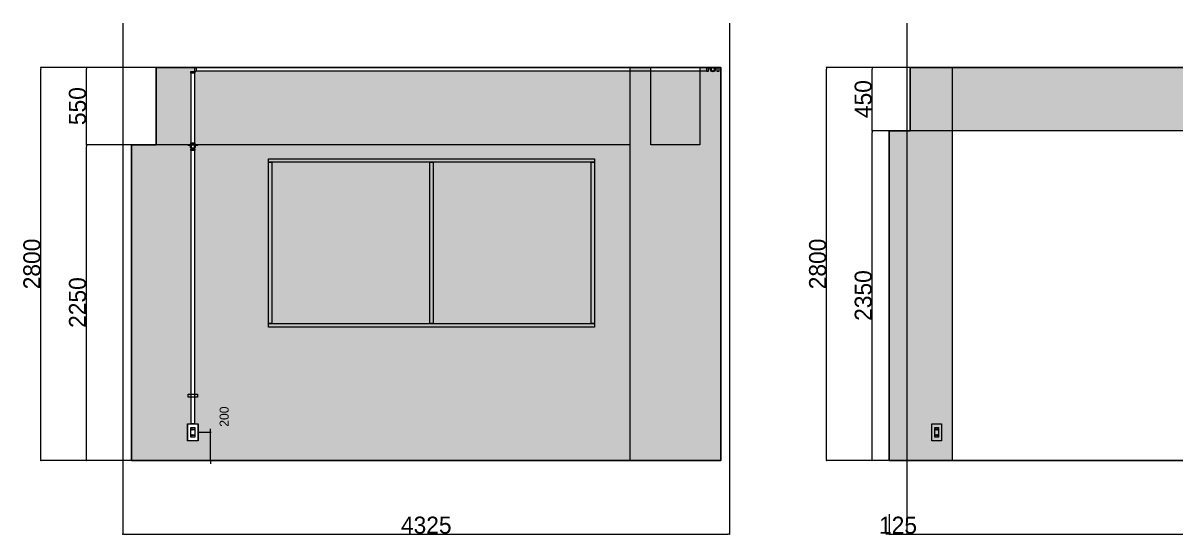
# Model space of a CAD drawing. Header units: millimetres. Extents: x -376000 to 292178, y -193032 to 188048.
# Drawn here: x -189519 to -181302, y -156839 to -153190 of the extents above; entities that cross this region are included whole.
import ezdxf

# ---------------------------------------------------------------- set-up
doc = ezdxf.new("R2010")
doc.units = ezdxf.units.MM
doc.header["$PDMODE"] = 1
doc.header["$PDSIZE"] = -2
doc.linetypes.add('ラインタイプ-6', pattern=[5.291531, 3.175, -1.058062, 0.352704, -0.705764])
for name, color, linetype, lineweight, true_color in [('02_0.25', 1, 'Continuous', 25, 0xff0000), ('04_0.10', 7, 'Continuous', 9, 0x0099ff), ('06一点鎖線', 7, 'ラインタイプ-6', 9, 0x9999ff)]:
    doc.layers.add(name, color=color, linetype=linetype, lineweight=lineweight, true_color=true_color)
doc.layers.add('_平面図（新設） (2D)', color=7, linetype='Continuous', lineweight=5)
doc.layers.add('寸法', color=7, linetype='Continuous', lineweight=5)
doc.styles.add('Hiragino Kaku Gothic Pro W3', font='', dxfattribs={"bigfont": 'Hiragino Kaku Gothic Pro W3'})
doc.styles.add('Hiragino Sans W3', font='', dxfattribs={"bigfont": 'Hiragino Sans W3'})
doc.styles.get('Hiragino Kaku Gothic Pro W3').set_extended_font_data('Hiragino Kaku Gothic Pro W3')
doc.styles.get('Hiragino Sans W3').set_extended_font_data('Hiragino Sans W3')
doc.dimstyles.new('建具表寸法', dxfattribs={"dimtxt": 161.781684, "dimasz": 0.199988, "dimexe": 0, "dimexo": 0.3, "dimgap": 0.005, "dimtad": 1, "dimdsep": 46, "dimtxsty": 'Hiragino Sans W3', "dimblk": 'DOT', "dimblk1": 'DOT', "dimblk2": 'DOT', "dimcen": 0, "dimazin": 0, "dimtfac": 1, "dimtix": 1, "dimtmove": 0, "dimatfit": 0, "dimldrblk": 'VW_FILLEDARROW', "dimfxl": 1, "dimfrac": 2, "dimtolj": 1, "dimarcsym": 0})

# ---------------------------------------------------------------- blocks, each defined once
blk = doc.blocks.new('グループ-653')
at = {"layer": '04_0.10', "linetype": 'Continuous', "lineweight": 0, "true_color": 0xd9e6cf}
blk.add_hatch(color=254, dxfattribs=at).paths.add_polyline_path([(-187770.7, -154157.2), (-185445.7, -154157.2), (-185445.7, -155357.2), (-187770.7, -155357.2)])
at = {"layer": '04_0.10', "linetype": 'Continuous', "lineweight": 0}
for points in [[(-187770.7, -154157.2), (-185445.7, -154157.2), (-185445.7, -154182.2), (-187770.7, -154182.2)], [(-187770.7, -155332.2), (-187770.7, -154182.2), (-187745.7, -154182.2), (-187745.7, -155332.2)], [(-186620.7, -155332.2), (-186620.7, -154182.2), (-186595.7, -154182.2), (-186595.7, -155332.2)], [(-185470.7, -155332.2), (-185470.7, -154182.2), (-185445.7, -154182.2), (-185445.7, -155332.2)], [(-187770.7, -155332.2), (-185445.7, -155332.2), (-185445.7, -155357.2), (-187770.7, -155357.2)]]:
    blk.add_hatch(color=254, dxfattribs=at).paths.add_polyline_path(points)
at = {"layer": '04_0.10', "color": 251, "flags": 128}
for points in [[(-187770.7, -154157.2), (-185445.7, -154157.2), (-185445.7, -155357.2), (-187770.7, -155357.2)], [(-187770.7, -154157.2), (-185445.7, -154157.2), (-185445.7, -154182.2), (-187770.7, -154182.2)], [(-187770.7, -155332.2), (-187770.7, -154182.2), (-187745.7, -154182.2), (-187745.7, -155332.2)], [(-186620.7, -155332.2), (-186620.7, -154182.2), (-186595.7, -154182.2), (-186595.7, -155332.2)], [(-185470.7, -155332.2), (-185470.7, -154182.2), (-185445.7, -154182.2), (-185445.7, -155332.2)], [(-187770.7, -155332.2), (-185445.7, -155332.2), (-185445.7, -155357.2), (-187770.7, -155357.2)]]:
    blk.add_lwpolyline(points, close=True, dxfattribs=at)
blk = doc.blocks.new('_Dot')
at = {"color": 0, "linetype": 'ByBlock', "lineweight": -2}
blk.add_line((-0.5, 0), (-1, 0), dxfattribs=at)
at = {"color": 0, "linetype": 'ByBlock', "const_width": 0.5}
blk.add_lwpolyline([(-0.25, 0, 1), (0.25, 0, 1)], format="xyb", close=True, dxfattribs=at)
blk = doc.blocks.new('*D1011')
at = {"layer": 'Defpoints', "color": 0}
for p in [(-188295.5, -156107.2), (-188182.8, -156107.2), (-188295.3, -156307.2)]:
    blk.add_point(p, dxfattribs=at)
at = {"layer": '寸法', "color": 0, "lineweight": -2}
for p, q in [((-188295.2, -156107.2), (-188182.8, -156107.2)), ((-188182.8, -156095.2), (-188182.8, -156083.2)), ((-188182.8, -156307.2), (-188182.8, -156107.2)), ((-188295, -156307.2), (-188182.8, -156307.2)), ((-188182.8, -156319.2), (-188182.8, -156331.2))]:
    blk.add_line(p, q, dxfattribs=at)
at = {"layer": '寸法', "color": 0, "lineweight": -2, "xscale": 11.999267578125, "yscale": 11.999267578125, "zscale": 11.999267578125}
for p, rotation in [((-188182.8, -156107.2), 270), ((-188182.8, -156307.2), 90)]:
    blk.add_blockref('_Dot', p, dxfattribs=dict(at, rotation=rotation))
at = {"layer": '寸法', "color": 0, "insert": (-188085.8, -155995.3), "char_height": 64.71, "attachment_point": 5, "rotation": 90, "style": 'Hiragino Kaku Gothic Pro W3'}
blk.add_mtext('\\A1;200', dxfattribs=at)
blk = doc.blocks.new('VW_FILLEDARROW')
at = {"color": 0, "linetype": 'Continuous', "lineweight": 5, "transparency": 16777216, "flags": 128}
blk.add_lwpolyline([(-161.33, 43.23), (0, 0), (-161.33, -43.23)], close=True, dxfattribs=at)
blk = doc.blocks.new('グループ-654')
at = {"color": 255}
blk.add_wipeout([(-188344.5, -156047.2), (-188274.5, -156047.2), (-188274.5, -156167.2), (-188344.5, -156167.2)], dxfattribs=at).dxf.layer = '04_0.10'
at = {"layer": '04_0.10', "color": 251, "flags": 128}
blk.add_lwpolyline([(-188344.5, -156047.2), (-188274.5, -156047.2), (-188274.5, -156167.2), (-188344.5, -156167.2)], close=True, dxfattribs=at)
at = {"color": 255}
blk.add_wipeout([(-188295.5, -156141.8), (-188323.5, -156141.8), (-188323.5, -156072.6), (-188295.5, -156072.6)], dxfattribs=at).dxf.layer = '04_0.10'
at = {"layer": '04_0.10', "color": 251, "flags": 128}
blk.add_lwpolyline([(-188295.5, -156141.8), (-188323.5, -156141.8), (-188323.5, -156072.6), (-188295.5, -156072.6)], close=True, dxfattribs=at)
at = {"color": 255}
blk.add_wipeout([(-188305.5, -156122.4), (-188303.5, -156122.4), (-188303.5, -156132.4), (-188305.5, -156132.4)], dxfattribs=at).dxf.layer = '04_0.10'
at = {"layer": '04_0.10', "color": 251, "flags": 128}
blk.add_lwpolyline([(-188305.5, -156122.4), (-188303.5, -156122.4), (-188303.5, -156132.4), (-188305.5, -156132.4)], close=True, dxfattribs=at)
at = {"color": 255}
blk.add_wipeout([(-188315.5, -156122.4), (-188313.5, -156122.4), (-188313.5, -156132.4), (-188315.5, -156132.4)], dxfattribs=at).dxf.layer = '04_0.10'
at = {"layer": '04_0.10', "color": 251, "flags": 128}
blk.add_lwpolyline([(-188315.5, -156122.4), (-188313.5, -156122.4), (-188313.5, -156132.4), (-188315.5, -156132.4)], close=True, dxfattribs=at)
at = {"color": 255}
blk.add_wipeout([(-188305.5, -156081.9), (-188303.5, -156081.9), (-188303.5, -156091.9), (-188305.5, -156091.9)], dxfattribs=at).dxf.layer = '04_0.10'
at = {"layer": '04_0.10', "color": 251, "flags": 128}
blk.add_lwpolyline([(-188305.5, -156081.9), (-188303.5, -156081.9), (-188303.5, -156091.9), (-188305.5, -156091.9)], close=True, dxfattribs=at)
at = {"color": 255}
blk.add_wipeout([(-188315.5, -156081.9), (-188313.5, -156081.9), (-188313.5, -156091.9), (-188315.5, -156091.9)], dxfattribs=at).dxf.layer = '04_0.10'
at = {"layer": '04_0.10', "color": 251, "flags": 128}
blk.add_lwpolyline([(-188315.5, -156081.9), (-188313.5, -156081.9), (-188313.5, -156091.9), (-188315.5, -156091.9)], close=True, dxfattribs=at)
blk = doc.blocks.new('グループ-655')
at = {"color": 255}
blk.add_wipeout([(-188301.7, -154079.4), (-188302.7, -154080.1), (-188303.7, -154080.7), (-188304.8, -154081.3), (-188306, -154081.7), (-188307.2, -154081.9), (-188308.4, -154082.1), (-188309.6, -154082.2), (-188310.8, -154082.1), (-188312.1, -154081.9), (-188313.2, -154081.6), (-188314.4, -154081.2), (-188315.5, -154080.7), (-188316.5, -154080), (-188317.5, -154079.3), (-188318.4, -154078.5), (-188319.2, -154077.5), (-188320, -154076.5), (-188320.6, -154075.5), (-188321.1, -154074.4), (-188321.5, -154073.2), (-188321.8, -154072), (-188322, -154070.8), (-188322, -154069.6), (-188322, -154068.4), (-188321.8, -154067.2), (-188321.5, -154066), (-188321, -154064.8), (-188320.5, -154063.7), (-188319.9, -154062.7), (-188319.1, -154061.7), (-188318.3, -154060.8), (-188317.4, -154060), (-188316.4, -154059.2), (-188315.4, -154058.6), (-188314.2, -154058.1), (-188313.1, -154057.7), (-188311.9, -154057.4), (-188310.7, -154057.2), (-188309.4, -154057.2), (-188308.2, -154057.2), (-188307, -154057.4), (-188305.8, -154057.7), (-188304.7, -154058.2), (-188303.6, -154058.7), (-188302.5, -154059.3), (-188301.5, -154060.1), (-188300.6, -154060.9), (-188299.8, -154061.8), (-188299.1, -154062.8), (-188298.5, -154063.9), (-188298, -154065), (-188297.5, -154066.1), (-188297.3, -154067.3), (-188297.1, -154068.5), (-188297, -154069.8), (-188297.1, -154071), (-188297.3, -154072.2), (-188297.6, -154073.4), (-188298, -154074.5), (-188298.5, -154075.6), (-188299.2, -154076.7), (-188299.9, -154077.7), (-188300.8, -154078.6)], dxfattribs=at).dxf.layer = '04_0.10'
at = {"layer": '04_0.10', "color": 251}
blk.add_circle((-188309.5, -154069.7), 12.5, dxfattribs=at)
at = {"color": 255}
blk.add_wipeout([(-188327, -154062.2), (-188342, -154062.2), (-188342, -154057.2), (-188322, -154057.2), (-188322, -154069.7), (-188321.8, -154072.1), (-188321.1, -154074.5), (-188319.9, -154076.6), (-188318.4, -154078.5), (-188316.5, -154080.1), (-188314.3, -154081.2), (-188312, -154081.9), (-188307.1, -154081.9), (-188304.7, -154081.2), (-188302.6, -154080.1), (-188300.7, -154078.5), (-188299.1, -154076.6), (-188298, -154074.5), (-188297.3, -154072.1), (-188297, -154069.7), (-188297, -154057.2), (-188277, -154057.2), (-188277, -154062.2), (-188292, -154062.2), (-188292, -154069.7), (-188292.4, -154073.1), (-188293.4, -154076.4), (-188295, -154079.4), (-188297.2, -154082), (-188299.8, -154084.2), (-188302.8, -154085.8), (-188306.1, -154086.8), (-188312.9, -154086.8), (-188316.2, -154085.8), (-188319.3, -154084.2), (-188321.9, -154082), (-188324.1, -154079.4), (-188325.7, -154076.4), (-188326.7, -154073.1), (-188327, -154069.7)], dxfattribs=at).dxf.layer = '04_0.10'
at = {"layer": '04_0.10', "color": 251, "flags": 128}
blk.add_lwpolyline([(-188327, -154062.2), (-188342, -154062.2), (-188342, -154057.2), (-188322, -154057.2), (-188322, -154069.7, 1), (-188297, -154069.7), (-188297, -154057.2), (-188277, -154057.2), (-188277, -154062.2), (-188292, -154062.2), (-188292, -154069.7, -1), (-188327, -154069.7)], format="xyb", close=True, dxfattribs=at)
blk = doc.blocks.new('グループ-656')
at = {"layer": '04_0.10', "linetype": 'Continuous', "lineweight": 0, "true_color": 0xe6e2cf}
blk.add_hatch(color=254, dxfattribs=at).paths.add_polyline_path([(-188347, -156047.2), (-188272, -156047.2), (-188272, -156167.2), (-188347, -156167.2)])
at = {"layer": '04_0.10', "color": 251, "flags": 128}
blk.add_lwpolyline([(-188347, -156047.2), (-188272, -156047.2), (-188272, -156167.2), (-188347, -156167.2)], close=True, dxfattribs=at)
at = {"color": 255}
blk.add_wipeout([(-184646.1, -153532.2), (-188284.5, -153532.2), (-188284.5, -153507.2), (-184646.1, -153507.2)], dxfattribs=at).dxf.layer = '04_0.10'
at = {"layer": '04_0.10', "color": 251, "flags": 128}
blk.add_lwpolyline([(-184646.1, -153532.2), (-188284.5, -153532.2), (-188284.5, -153507.2), (-184646.1, -153507.2)], close=True, dxfattribs=at)
at = {"color": 255}
blk.add_wipeout([(-188322, -156047.2), (-188322, -154097.2), (-188297, -154097.2), (-188297, -156047.2)], dxfattribs=at).dxf.layer = '04_0.10'
at = {"layer": '04_0.10', "color": 251, "flags": 128}
for points in [[(-188322, -156047.2), (-188322, -154097.2), (-188297, -154097.2), (-188297, -156047.2)], [(-188342, -155836.2), (-188277, -155836.2), (-188277, -155856.2), (-188342, -155856.2)]]:
    blk.add_lwpolyline(points, close=True, dxfattribs=at)
at = {"color": 255}
for points in [[(-188284.5, -153534.7), (-188294.5, -153534.7), (-188294.5, -153507.2), (-188284.5, -153507.2)], [(-184595.7, -153529.4), (-184596.7, -153530.1), (-184597.7, -153530.7), (-184598.9, -153531.3), (-184600, -153531.7), (-184601.2, -153531.9), (-184602.4, -153532.1), (-184603.7, -153532.2), (-184604.9, -153532.1), (-184606.1, -153531.9), (-184607.3, -153531.6), (-184608.4, -153531.2), (-184609.5, -153530.7), (-184610.6, -153530), (-184611.6, -153529.3), (-184612.5, -153528.5), (-184613.3, -153527.5), (-184614, -153526.5), (-184614.6, -153525.5), (-184615.1, -153524.4), (-184615.6, -153523.2), (-184615.8, -153522), (-184616, -153520.8), (-184616.1, -153519.6), (-184616, -153518.4), (-184615.8, -153517.2), (-184615.5, -153516), (-184615.1, -153514.8), (-184614.6, -153513.7), (-184613.9, -153512.7), (-184613.2, -153511.7), (-184612.3, -153510.8), (-184611.4, -153510), (-184610.4, -153509.2), (-184609.4, -153508.6), (-184608.3, -153508.1), (-184607.1, -153507.7), (-184605.9, -153507.4), (-184604.7, -153507.2), (-184603.5, -153507.2), (-184602.3, -153507.2), (-184601, -153507.4), (-184599.9, -153507.7), (-184598.7, -153508.2), (-184597.6, -153508.7), (-184596.6, -153509.3), (-184595.6, -153510.1), (-184594.7, -153510.9), (-184593.9, -153511.8), (-184593.1, -153512.8), (-184592.5, -153513.9), (-184592, -153515), (-184591.6, -153516.1), (-184591.3, -153517.3), (-184591.1, -153518.5), (-184591.1, -153519.8), (-184591.1, -153521), (-184591.3, -153522.2), (-184591.6, -153523.4), (-184592.1, -153524.5), (-184592.6, -153525.6), (-184593.2, -153526.7), (-184594, -153527.7), (-184594.8, -153528.6)]]:
    blk.add_wipeout(points, dxfattribs=at).dxf.layer = '04_0.10'
at = {"layer": '04_0.10', "color": 251, "flags": 128}
blk.add_lwpolyline([(-188284.5, -153534.7), (-188294.5, -153534.7), (-188294.5, -153507.2), (-188284.5, -153507.2)], close=True, dxfattribs=at)
at = {"layer": '04_0.10', "color": 251}
blk.add_circle((-184603.6, -153519.7), 12.5, dxfattribs=at)
at = {"layer": '02_0.25', "color": 7}
blk.add_blockref('グループ-655', (0, 0), dxfattribs=at)
at = {"layer": '04_0.10', "color": 251}
blk.add_blockref('グループ-654', (0, 0), dxfattribs=at)
at = {"color": 255}
for points in [[(-188324.5, -153544.7), (-188324.5, -153534.7), (-188294.5, -153534.7), (-188294.5, -153544.7)], [(-184621.1, -153512.2), (-184636.1, -153512.2), (-184636.1, -153507.2), (-184616.1, -153507.2), (-184616.1, -153519.7), (-184615.8, -153522.1), (-184615.1, -153524.5), (-184614, -153526.6), (-184612.4, -153528.5), (-184610.5, -153530.1), (-184608.4, -153531.2), (-184606, -153531.9), (-184601.1, -153531.9), (-184598.8, -153531.2), (-184596.6, -153530.1), (-184594.7, -153528.5), (-184593.2, -153526.6), (-184592, -153524.5), (-184591.3, -153522.1), (-184591.1, -153519.7), (-184591.1, -153507.2), (-184571.1, -153507.2), (-184571.1, -153512.2), (-184586.1, -153512.2), (-184586.1, -153519.7), (-184586.4, -153523.1), (-184587.4, -153526.4), (-184589, -153529.4), (-184591.2, -153532), (-184593.8, -153534.2), (-184596.9, -153535.8), (-184600.2, -153536.8), (-184607, -153536.8), (-184610.3, -153535.8), (-184613.3, -153534.2), (-184615.9, -153532), (-184618.1, -153529.4), (-184619.7, -153526.4), (-184620.7, -153523.1), (-184621.1, -153519.7)]]:
    blk.add_wipeout(points, dxfattribs=at).dxf.layer = '04_0.10'
at = {"layer": '04_0.10', "color": 251, "flags": 128}
blk.add_lwpolyline([(-188324.5, -153544.7), (-188324.5, -153534.7), (-188294.5, -153534.7), (-188294.5, -153544.7)], close=True, dxfattribs=at)
blk.add_lwpolyline([(-184621.1, -153512.2), (-184636.1, -153512.2), (-184636.1, -153507.2), (-184616.1, -153507.2), (-184616.1, -153519.7, 1), (-184591.1, -153519.7), (-184591.1, -153507.2), (-184571.1, -153507.2), (-184571.1, -153512.2), (-184586.1, -153512.2), (-184586.1, -153519.7, -1), (-184621.1, -153519.7)], format="xyb", close=True, dxfattribs=at)
at = {"color": 255}
for points in [[(-188322, -154047.2), (-188322, -153544.7), (-188297, -153544.7), (-188297, -154047.2)], [(-184636.1, -153534.7), (-184646.1, -153534.7), (-184646.1, -153507.2), (-184636.1, -153507.2)], [(-184561.1, -153534.7), (-184571.1, -153534.7), (-184571.1, -153507.2), (-184561.1, -153507.2)]]:
    blk.add_wipeout(points, dxfattribs=at).dxf.layer = '04_0.10'
at = {"layer": '04_0.10', "color": 251, "flags": 128}
for points in [[(-188322, -154047.2), (-188322, -153544.7), (-188297, -153544.7), (-188297, -154047.2)], [(-184636.1, -153534.7), (-184646.1, -153534.7), (-184646.1, -153507.2), (-184636.1, -153507.2)], [(-184561.1, -153534.7), (-184571.1, -153534.7), (-184571.1, -153507.2), (-184561.1, -153507.2)]]:
    blk.add_lwpolyline(points, close=True, dxfattribs=at)
at = {"color": 255}
blk.add_wipeout([(-188324.5, -154057.2), (-188324.5, -154047.2), (-188294.5, -154047.2), (-188294.5, -154057.2)], dxfattribs=at).dxf.layer = '04_0.10'
at = {"layer": '04_0.10', "color": 251, "flags": 128}
blk.add_lwpolyline([(-188324.5, -154057.2), (-188324.5, -154047.2), (-188294.5, -154047.2), (-188294.5, -154057.2)], close=True, dxfattribs=at)
at = {"color": 255}
blk.add_wipeout([(-188324.5, -154097.2), (-188324.5, -154087.2), (-188294.5, -154087.2), (-188294.5, -154097.2)], dxfattribs=at).dxf.layer = '04_0.10'
at = {"layer": '04_0.10', "color": 251, "flags": 128}
blk.add_lwpolyline([(-188324.5, -154097.2), (-188324.5, -154087.2), (-188294.5, -154087.2), (-188294.5, -154097.2)], close=True, dxfattribs=at)
blk = doc.blocks.new('*D1015')
at = {"layer": 'Defpoints', "color": 0}
for p in [(-188808.2, -156357.2), (-184483.2, -156357.2), (-184483.2, -156832.5)]:
    blk.add_point(p, dxfattribs=at)
at = {"layer": '寸法', "color": 0, "lineweight": -2}
for p, q in [((-188808.2, -156357.5), (-188808.2, -156832.5)), ((-184483.2, -156357.5), (-184483.2, -156832.5)), ((-188796.2, -156832.5), (-184495.2, -156832.5))]:
    blk.add_line(p, q, dxfattribs=at)
at = {"layer": '寸法', "color": 0, "lineweight": -2, "xscale": 11.999267578125, "yscale": 11.999267578125, "zscale": 11.999267578125, "rotation": 180}
blk.add_blockref('_Dot', (-188808.2, -156832.5), dxfattribs=at)
at = {"layer": '寸法', "color": 0, "lineweight": -2, "xscale": 11.999267578125, "yscale": 11.999267578125, "zscale": 11.999267578125}
blk.add_blockref('_Dot', (-184483.2, -156832.5), dxfattribs=at)
at = {"layer": '寸法', "color": 0, "insert": (-186645.7, -156769.2), "char_height": 121.34, "attachment_point": 5, "style": 'Hiragino Kaku Gothic Pro W3'}
blk.add_mtext('\\A1;4325', dxfattribs=at)
blk = doc.blocks.new('*D1016')
at = {"layer": 'Defpoints', "color": 0}
for p in [(-189068, -153507.2), (-188396.1, -153507.2), (-188396.1, -154057.2)]:
    blk.add_point(p, dxfattribs=at)
at = {"layer": '寸法', "color": 0, "lineweight": -2}
for p, q in [((-188396.4, -153507.2), (-189068, -153507.2)), ((-189068, -154045.2), (-189068, -153519.2)), ((-188396.4, -154057.2), (-189068, -154057.2))]:
    blk.add_line(p, q, dxfattribs=at)
at = {"layer": '寸法', "color": 0, "lineweight": -2, "xscale": 11.999267578125, "yscale": 11.999267578125, "zscale": 11.999267578125}
for p, rotation in [((-189068, -153507.2), 90), ((-189068, -154057.2), 270)]:
    blk.add_blockref('_Dot', p, dxfattribs=dict(at, rotation=rotation))
at = {"layer": '寸法', "color": 0, "insert": (-189131.3, -153782.2), "char_height": 121.34, "attachment_point": 5, "rotation": 90, "style": 'Hiragino Kaku Gothic Pro W3'}
blk.add_mtext('\\A1;550', dxfattribs=at)
blk = doc.blocks.new('*D1017')
at = {"layer": 'Defpoints', "color": 0}
for p in [(-189068, -154057.2), (-188396.1, -154057.2), (-188396.1, -156307.2)]:
    blk.add_point(p, dxfattribs=at)
at = {"layer": '寸法', "color": 0, "lineweight": -2}
for p, q in [((-188396.4, -154057.2), (-189068, -154057.2)), ((-189068, -156295.2), (-189068, -154069.2)), ((-188396.4, -156307.2), (-189068, -156307.2))]:
    blk.add_line(p, q, dxfattribs=at)
at = {"layer": '寸法', "color": 0, "lineweight": -2, "xscale": 11.999267578125, "yscale": 11.999267578125, "zscale": 11.999267578125}
for p, rotation in [((-189068, -154057.2), 90), ((-189068, -156307.2), 270)]:
    blk.add_blockref('_Dot', p, dxfattribs=dict(at, rotation=rotation))
at = {"layer": '寸法', "color": 0, "insert": (-189130.9, -155182.2), "char_height": 121.34, "attachment_point": 5, "rotation": 90, "style": 'Hiragino Kaku Gothic Pro W3'}
blk.add_mtext('\\A1;2250', dxfattribs=at)
blk = doc.blocks.new('*D1018')
at = {"layer": 'Defpoints', "color": 0}
for p in [(-189392.7, -153507.2), (-188396.1, -153507.2), (-188396.1, -156307.2)]:
    blk.add_point(p, dxfattribs=at)
at = {"layer": '寸法', "color": 0, "lineweight": -2}
for p, q in [((-188396.4, -153507.2), (-189392.7, -153507.2)), ((-189392.7, -156295.2), (-189392.7, -153519.2)), ((-188396.4, -156307.2), (-189392.7, -156307.2))]:
    blk.add_line(p, q, dxfattribs=at)
at = {"layer": '寸法', "color": 0, "lineweight": -2, "xscale": 11.999267578125, "yscale": 11.999267578125, "zscale": 11.999267578125}
for p, rotation in [((-189392.7, -153507.2), 90), ((-189392.7, -156307.2), 270)]:
    blk.add_blockref('_Dot', p, dxfattribs=dict(at, rotation=rotation))
at = {"layer": '寸法', "color": 0, "insert": (-189456.1, -154907.2), "char_height": 121.34, "attachment_point": 5, "rotation": 90, "style": 'Hiragino Kaku Gothic Pro W3'}
blk.add_mtext('\\A1;2800', dxfattribs=at)
blk = doc.blocks.new('*D1019')
at = {"layer": 'Defpoints', "color": 0}
for p in [(-183467.6, -153507.2), (-182895.7, -153507.2), (-182895.7, -153957.2)]:
    blk.add_point(p, dxfattribs=at)
at = {"layer": '寸法', "color": 0, "lineweight": -2}
for p, q in [((-182896, -153507.2), (-183467.6, -153507.2)), ((-183467.6, -153945.2), (-183467.6, -153519.2)), ((-182896, -153957.2), (-183467.6, -153957.2))]:
    blk.add_line(p, q, dxfattribs=at)
at = {"layer": '寸法', "color": 0, "lineweight": -2, "xscale": 11.999267578125, "yscale": 11.999267578125, "zscale": 11.999267578125}
for p, rotation in [((-183467.6, -153507.2), 90), ((-183467.6, -153957.2), 270)]:
    blk.add_blockref('_Dot', p, dxfattribs=dict(at, rotation=rotation))
at = {"layer": '寸法', "color": 0, "insert": (-183530.9, -153732.2), "char_height": 121.34, "attachment_point": 5, "rotation": 90, "style": 'Hiragino Kaku Gothic Pro W3'}
blk.add_mtext('\\A1;450', dxfattribs=at)
blk = doc.blocks.new('*D1020')
at = {"layer": 'Defpoints', "color": 0}
for p in [(-183467.6, -153957.2), (-182895.7, -153957.2), (-182795.7, -156307.2)]:
    blk.add_point(p, dxfattribs=at)
at = {"layer": '寸法', "color": 0, "lineweight": -2}
for p, q in [((-182896, -153957.2), (-183467.6, -153957.2)), ((-183467.6, -156295.2), (-183467.6, -153969.2)), ((-182796, -156307.2), (-183467.6, -156307.2))]:
    blk.add_line(p, q, dxfattribs=at)
at = {"layer": '寸法', "color": 0, "lineweight": -2, "xscale": 11.999267578125, "yscale": 11.999267578125, "zscale": 11.999267578125}
for p, rotation in [((-183467.6, -153957.2), 90), ((-183467.6, -156307.2), 270)]:
    blk.add_blockref('_Dot', p, dxfattribs=dict(at, rotation=rotation))
at = {"layer": '寸法', "color": 0, "insert": (-183530.6, -155132.2), "char_height": 121.34, "attachment_point": 5, "rotation": 90, "style": 'Hiragino Kaku Gothic Pro W3'}
blk.add_mtext('\\A1;2350', dxfattribs=at)
blk = doc.blocks.new('*D1021')
at = {"layer": 'Defpoints', "color": 0}
for p in [(-183792.3, -153507.2), (-182795.7, -153507.2), (-182795.7, -156307.2)]:
    blk.add_point(p, dxfattribs=at)
at = {"layer": '寸法', "color": 0, "lineweight": -2}
for p, q in [((-182796, -153507.2), (-183792.3, -153507.2)), ((-183792.3, -156295.2), (-183792.3, -153519.2)), ((-182796, -156307.2), (-183792.3, -156307.2))]:
    blk.add_line(p, q, dxfattribs=at)
at = {"layer": '寸法', "color": 0, "lineweight": -2, "xscale": 11.999267578125, "yscale": 11.999267578125, "zscale": 11.999267578125}
for p, rotation in [((-183792.3, -153507.2), 90), ((-183792.3, -156307.2), 270)]:
    blk.add_blockref('_Dot', p, dxfattribs=dict(at, rotation=rotation))
at = {"layer": '寸法', "color": 0, "insert": (-183855.8, -154907.2), "char_height": 121.34, "attachment_point": 5, "rotation": 90, "style": 'Hiragino Kaku Gothic Pro W3'}
blk.add_mtext('\\A1;2800', dxfattribs=at)
blk = doc.blocks.new('グループ-657')
at = {"color": 255}
blk.add_wipeout([(-183042.7, -156047.2), (-182972.7, -156047.2), (-182972.7, -156167.2), (-183042.7, -156167.2)], dxfattribs=at).dxf.layer = '04_0.10'
at = {"layer": '04_0.10', "color": 251, "flags": 128}
blk.add_lwpolyline([(-183042.7, -156047.2), (-182972.7, -156047.2), (-182972.7, -156167.2), (-183042.7, -156167.2)], close=True, dxfattribs=at)
at = {"color": 255}
blk.add_wipeout([(-182993.7, -156141.8), (-183021.7, -156141.8), (-183021.7, -156072.6), (-182993.7, -156072.6)], dxfattribs=at).dxf.layer = '04_0.10'
at = {"layer": '04_0.10', "color": 251, "flags": 128}
blk.add_lwpolyline([(-182993.7, -156141.8), (-183021.7, -156141.8), (-183021.7, -156072.6), (-182993.7, -156072.6)], close=True, dxfattribs=at)
at = {"color": 255}
blk.add_wipeout([(-183003.7, -156122.4), (-183001.7, -156122.4), (-183001.7, -156132.4), (-183003.7, -156132.4)], dxfattribs=at).dxf.layer = '04_0.10'
at = {"layer": '04_0.10', "color": 251, "flags": 128}
blk.add_lwpolyline([(-183003.7, -156122.4), (-183001.7, -156122.4), (-183001.7, -156132.4), (-183003.7, -156132.4)], close=True, dxfattribs=at)
at = {"color": 255}
blk.add_wipeout([(-183013.7, -156122.4), (-183011.7, -156122.4), (-183011.7, -156132.4), (-183013.7, -156132.4)], dxfattribs=at).dxf.layer = '04_0.10'
at = {"layer": '04_0.10', "color": 251, "flags": 128}
blk.add_lwpolyline([(-183013.7, -156122.4), (-183011.7, -156122.4), (-183011.7, -156132.4), (-183013.7, -156132.4)], close=True, dxfattribs=at)
at = {"color": 255}
blk.add_wipeout([(-183003.7, -156081.9), (-183001.7, -156081.9), (-183001.7, -156091.9), (-183003.7, -156091.9)], dxfattribs=at).dxf.layer = '04_0.10'
at = {"layer": '04_0.10', "color": 251, "flags": 128}
blk.add_lwpolyline([(-183003.7, -156081.9), (-183001.7, -156081.9), (-183001.7, -156091.9), (-183003.7, -156091.9)], close=True, dxfattribs=at)
at = {"color": 255}
blk.add_wipeout([(-183013.7, -156081.9), (-183011.7, -156081.9), (-183011.7, -156091.9), (-183013.7, -156091.9)], dxfattribs=at).dxf.layer = '04_0.10'
at = {"layer": '04_0.10', "color": 251, "flags": 128}
blk.add_lwpolyline([(-183013.7, -156081.9), (-183011.7, -156081.9), (-183011.7, -156091.9), (-183013.7, -156091.9)], close=True, dxfattribs=at)
blk = doc.blocks.new('*D1025')
at = {"layer": 'Defpoints', "color": 0}
for p in [(-183220.7, -156690.1), (-176220.7, -156690.1), (-176220.7, -156832.5)]:
    blk.add_point(p, dxfattribs=at)
at = {"layer": '寸法', "color": 0, "lineweight": -2}
for p, q in [((-183220.7, -156690.4), (-183220.7, -156832.5)), ((-176220.7, -156690.4), (-176220.7, -156832.5)), ((-183208.7, -156832.5), (-176232.7, -156832.5))]:
    blk.add_line(p, q, dxfattribs=at)
at = {"layer": '寸法', "color": 0, "lineweight": -2, "xscale": 11.999267578125, "yscale": 11.999267578125, "zscale": 11.999267578125, "rotation": 180}
blk.add_blockref('_Dot', (-183220.7, -156832.5), dxfattribs=at)
at = {"layer": '寸法', "color": 0, "lineweight": -2, "xscale": 11.999267578125, "yscale": 11.999267578125, "zscale": 11.999267578125}
blk.add_blockref('_Dot', (-176220.7, -156832.5), dxfattribs=at)
at = {"layer": '寸法', "color": 0, "insert": (-179720.7, -156769.8), "char_height": 121.34, "attachment_point": 5, "style": 'Hiragino Kaku Gothic Pro W3'}
blk.add_mtext('\\A1;7000', dxfattribs=at)
blk = doc.blocks.new('*D1026')
at = {"layer": 'Defpoints', "color": 0}
for p in [(-183345.7, -156690.1), (-183220.7, -156690.1), (-183220.7, -156832.5)]:
    blk.add_point(p, dxfattribs=at)
at = {"layer": '寸法', "color": 0, "lineweight": -2}
for p, q in [((-183345.7, -156690.4), (-183345.7, -156832.5)), ((-183220.7, -156690.4), (-183220.7, -156832.5)), ((-183357.7, -156832.5), (-183369.7, -156832.5)), ((-183345.7, -156832.5), (-183220.7, -156832.5)), ((-183208.7, -156832.5), (-183196.7, -156832.5))]:
    blk.add_line(p, q, dxfattribs=at)
at = {"layer": '寸法', "color": 0, "lineweight": -2, "xscale": 11.999267578125, "yscale": 11.999267578125, "zscale": 11.999267578125}
blk.add_blockref('_Dot', (-183345.7, -156832.5), dxfattribs=at)
at = {"layer": '寸法', "color": 0, "lineweight": -2, "xscale": 11.999267578125, "yscale": 11.999267578125, "zscale": 11.999267578125, "rotation": 180}
blk.add_blockref('_Dot', (-183220.7, -156832.5), dxfattribs=at)
at = {"layer": '寸法', "color": 0, "insert": (-183283.2, -156769.8), "char_height": 121.34, "attachment_point": 5, "style": 'Hiragino Kaku Gothic Pro W3'}
blk.add_mtext('\\A1;125', dxfattribs=at)
blk = doc.blocks.new('平面図（新設） (2D)')
at = {"layer": '02_0.25', "linetype": 'Continuous', "lineweight": 0}
blk.add_hatch(color=255, dxfattribs=at).paths.add_polyline_path([(-184545.68, -154057.171), (-184545.68, -153507.171), (-188570.68, -153507.171), (-188570.68, -154057.171), (-188746.067, -154057.171), (-188746.067, -156307.171), (-184545.68, -156307.171)])
at = {"layer": '04_0.10', "linetype": 'Continuous', "lineweight": 0, "true_color": 0xbbbbbb, "transparency": 33554636}
blk.add_hatch(color=9, dxfattribs=at).paths.add_polyline_path([(-188570.68, -154057.171), (-188570.68, -153507.171), (-185195.68, -153507.171), (-185195.68, -154057.171)])
at = {"layer": '04_0.10', "linetype": 'Continuous', "lineweight": 0, "true_color": 0xbbbbbb}
blk.add_hatch(color=9, dxfattribs=at).paths.add_polyline_path([(-182895.68, -153507.171), (-176545.68, -153507.171), (-176545.68, -153957.171), (-182895.68, -153957.171)])
at = {"layer": '02_0.25', "color": 251, "flags": 128}
blk.add_lwpolyline([(-184545.68, -154057.171), (-184545.68, -154057.171), (-184545.68, -153507.171), (-188570.68, -153507.171), (-188570.68, -154057.171), (-188746.067, -154057.171), (-188746.067, -156307.171), (-184545.68, -156307.171)], close=True, dxfattribs=at)
at = {"layer": '04_0.10', "color": 251, "flags": 128}
for points in [[(-188570.68, -154057.171), (-188570.68, -153507.171), (-185195.68, -153507.171), (-185195.68, -154057.171)], [(-182895.68, -153507.171), (-176545.68, -153507.171), (-176545.68, -153957.171), (-182895.68, -153957.171)]]:
    blk.add_lwpolyline(points, close=True, dxfattribs=at)
at = {"layer": '06一点鎖線'}
for p, q in [((-188808.18, -153190.095), (-188808.18, -156690.095)), ((-184483.18, -153190.095), (-184483.18, -156690.095)), ((-183220.68, -153190.095), (-183220.68, -156690.095))]:
    blk.add_line(p, q, dxfattribs=at)
at = {"layer": '02_0.25', "color": 7}
blk.add_blockref('グループ-653', (0, 0), dxfattribs=at)
at = {"layer": '寸法'}
for base, p1, p2, override, picture, middle in [((-189392.667, -153507.171), (-188396.067, -156307.171), (-188396.067, -153507.171), {"dimtxt": 121.336263, "dimasz": 11.999268, "dimgap": 0.75, "dimpost": '<>', "dimtxsty": 'Hiragino Kaku Gothic Pro W3', "dimtmove": 2}, '*D1018', (-189456.144, -154907.171)), ((-189068.03, -153507.171), (-188396.067, -154057.171), (-188396.067, -153507.171), {"dimtxt": 121.336263, "dimasz": 11.999268, "dimgap": 0.75, "dimpost": '<>', "dimtxsty": 'Hiragino Kaku Gothic Pro W3', "dimtmove": 2}, '*D1016', (-189131.27, -153782.171)), ((-183792.28, -153507.171), (-182795.68, -156307.171), (-182795.68, -153507.171), {"dimtxt": 121.336263, "dimasz": 11.999268, "dimgap": 0.75, "dimpost": '<>', "dimtxsty": 'Hiragino Kaku Gothic Pro W3', "dimtmove": 2}, '*D1021', (-183855.758, -154907.171)), ((-183467.643, -153507.171), (-182895.68, -153957.171), (-182895.68, -153507.171), {"dimtxt": 121.336263, "dimasz": 11.999268, "dimgap": 0.75, "dimpost": '<>', "dimtxsty": 'Hiragino Kaku Gothic Pro W3', "dimtmove": 2}, '*D1019', (-183530.883, -153732.171)), ((-183467.643, -153957.171), (-182795.68, -156307.171), (-182895.68, -153957.171), {"dimtxt": 121.336263, "dimasz": 11.999268, "dimgap": 0.3, "dimpost": '<>', "dimtxsty": 'Hiragino Kaku Gothic Pro W3', "dimtmove": 2}, '*D1020', (-183530.592, -155132.171)), ((-189068.03, -154057.171), (-188396.067, -156307.171), (-188396.067, -154057.171), {"dimtxt": 121.336263, "dimasz": 11.999268, "dimgap": 0.3, "dimpost": '<>', "dimtxsty": 'Hiragino Kaku Gothic Pro W3', "dimtmove": 2}, '*D1017', (-189130.899, -155182.171))]:
    dim = blk.add_linear_dim(base=base, p1=p1, p2=p2, angle=270, dimstyle='建具表寸法', override=override, dxfattribs=at)
    dim.commit()
    dim.dimension.update_dxf_attribs({"geometry": picture, "text_midpoint": middle})
dim = blk.add_linear_dim(base=(-188182.833, -156107.171), p1=(-188295.251, -156307.171), p2=(-188295.533, -156107.171), angle=270, dimstyle='建具表寸法', override={"dimtxt": 64.712674, "dimasz": 11.999268, "dimgap": 160.01426, "dimpost": '<>', "dimtxsty": 'Hiragino Kaku Gothic Pro W3', "dimtix": 0, "dimtmove": 2}, dxfattribs=at)
dim.commit()
dim.dimension.update_dxf_attribs({"geometry": '*D1011', "text_midpoint": (-188085.79, -155995.324), "dimtype": 160})
for base, p1, p2, override, picture, middle in [((-184483.18, -156832.55), (-188808.18, -156357.171), (-184483.18, -156357.171), {"dimtxt": 121.336263, "dimasz": 11.999268, "dimgap": 0.75, "dimpost": '<>', "dimtxsty": 'Hiragino Kaku Gothic Pro W3', "dimtmove": 2}, '*D1015', (-186645.68, -156769.152)), ((-183220.68, -156832.55), (-183345.68, -156690.095), (-183220.68, -156690.095), {"dimtxt": 121.336263, "dimasz": 11.999268, "dimgap": 0.3, "dimpost": '<>', "dimtxsty": 'Hiragino Kaku Gothic Pro W3', "dimtmove": 2}, '*D1026', (-183283.18, -156769.76)), ((-176220.68, -156832.55), (-183220.68, -156690.095), (-176220.68, -156690.095), {"dimtxt": 121.336263, "dimasz": 11.999268, "dimgap": 0.3, "dimpost": '<>', "dimtxsty": 'Hiragino Kaku Gothic Pro W3', "dimtmove": 2}, '*D1025', (-179720.68, -156769.76))]:
    dim = blk.add_linear_dim(base=base, p1=p1, p2=p2, dimstyle='建具表寸法', override=override, dxfattribs=at)
    dim.commit()
    dim.dimension.update_dxf_attribs({"geometry": picture, "text_midpoint": middle})
at = {"layer": '02_0.25', "color": 7}
blk.add_blockref('グループ-656', (0, 0), dxfattribs=at)
at = {"layer": '04_0.10', "color": 251}
blk.add_blockref('グループ-657', (0, 0), dxfattribs=at)
at = {"layer": '04_0.10', "linetype": 'Continuous', "lineweight": 0, "true_color": 0xbbbbbb, "transparency": 33554636}
blk.add_hatch(color=9, dxfattribs=at).paths.add_polyline_path([(-184695.487, -154057.171), (-185045.487, -154057.171), (-185045.487, -153507.171), (-185195.68, -153507.171), (-185195.68, -156307.171), (-184545.68, -156307.171), (-184545.68, -153507.171), (-184695.487, -153507.171)])
at = {"layer": '04_0.10', "linetype": 'Continuous', "lineweight": 0, "true_color": 0xbbbbbb, "transparency": 33554687}
blk.add_hatch(color=9, dxfattribs=at).paths.add_polyline_path([(-183195.68, -153507.171), (-183195.68, -153957.171), (-183345.68, -153957.171), (-183345.68, -156307.171), (-182895.68, -156307.171), (-182895.68, -153507.171)])
at = {"layer": '02_0.25', "color": 251, "flags": 128}
blk.add_lwpolyline([(-183345.68, -156307.171), (-183345.68, -153957.171), (-183195.68, -153957.171), (-183195.68, -153507.171), (-176395.68, -153507.171), (-176395.68, -154007.171), (-176045.68, -154007.171), (-176045.68, -153507.171), (-175985.68, -153507.171), (-175985.68, -156307.171)], close=True, dxfattribs=at)
at = {"layer": '04_0.10', "color": 251, "flags": 128}
for points in [[(-184695.487, -154057.171), (-185045.487, -154057.171), (-185045.487, -153507.171), (-185195.68, -153507.171), (-185195.68, -156307.171), (-184545.68, -156307.171), (-184545.68, -153507.171), (-184695.487, -153507.171)], [(-183195.68, -153507.171), (-183195.68, -153957.171), (-183345.68, -153957.171), (-183345.68, -156307.171), (-182895.68, -156307.171), (-182895.68, -153507.171)]]:
    blk.add_lwpolyline(points, close=True, dxfattribs=at)

msp = doc.modelspace()

# ---------------------------------------------------------------- block references
at = {"layer": '_平面図（新設） (2D)'}
msp.add_blockref('平面図（新設） (2D)', (0, 0), dxfattribs=at)

doc.saveas('drawing.dxf')
